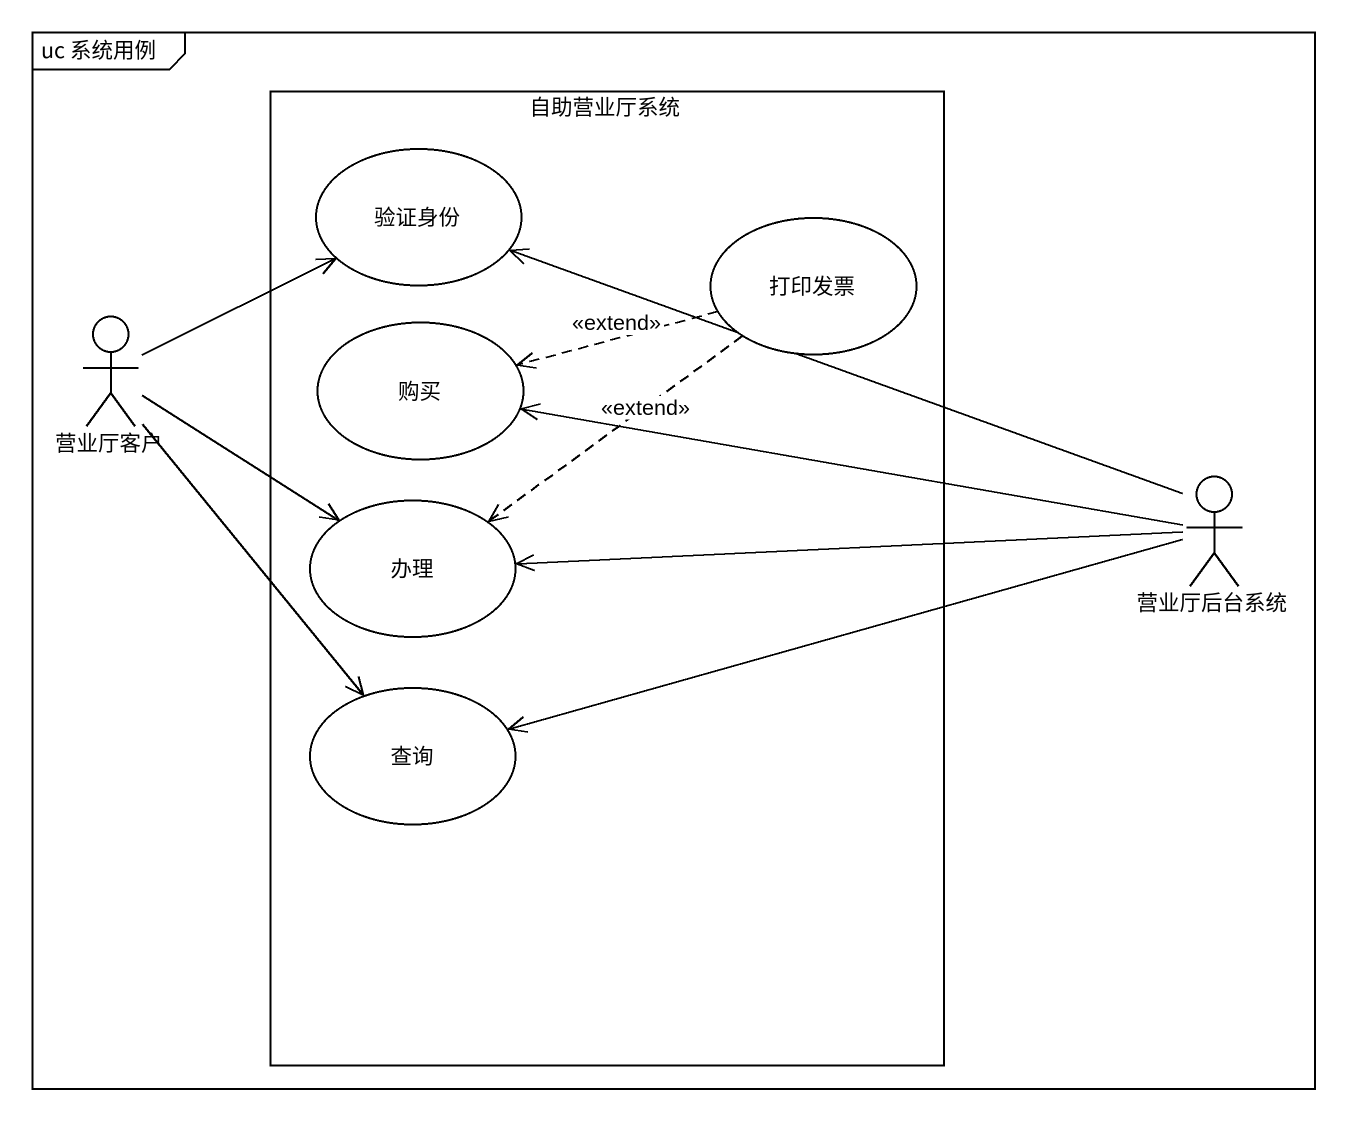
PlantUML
@startuml
mainframe uc 系统用例
rectangle 自助营业厅系统 {
  usecase 验证身份
  usecase 打印发票
  usecase 购买
  usecase 办理
  usecase 查询
}
actor 营业厅客户
actor 营业厅后台系统
打印发票 .left.> 购买 : <<extend>>
打印发票 ..> 办理 : <<extend>>
营业厅客户 -up-> 验证身份
营业厅客户 -right-> 办理
营业厅客户 --> 查询
购买 <-right- 营业厅后台系统
营业厅后台系统 -left-> 验证身份
办理 <-right- 营业厅后台系统
查询 <-right- 营业厅后台系统
@enduml
